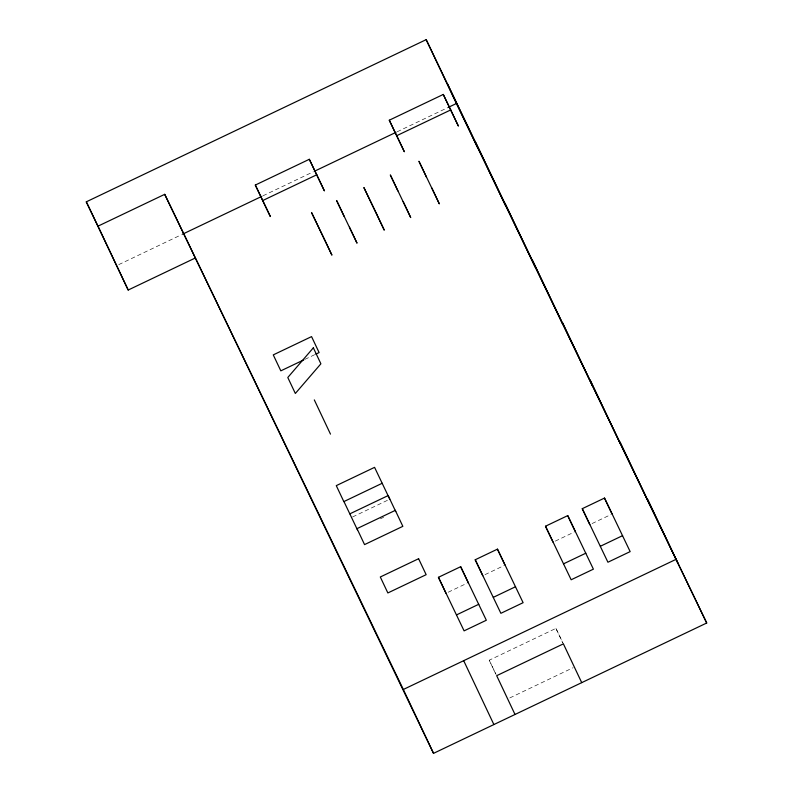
<?xml version="1.0" encoding="UTF-8"?>
<svg xmlns="http://www.w3.org/2000/svg" width="793" height="793" viewBox="0 0 793 793"><rect width="100%" height="100%" fill="white"/><g stroke="black" fill="none" stroke-linecap="round" stroke-linejoin="round"><path stroke-width="0.59" stroke-dasharray="3.96 2.97" d="M118.722 264.644L181.329 234.768M262.949 195.821L313.255 171.813M397.115 131.797L448.541 107.263M304.889 359.368L314.732 354.669M352.578 516.967L387.589 500.264M380.392 518.84L383.683 517.274M448.204 592.222L467.107 583.202M484.989 574.657L503.892 565.647M555.269 541.123L574.172 532.113M592.044 523.578L610.937 514.568M495.506 673.515L489.222 660.212L555.933 628.383L563.387 643.857M509.78 697.939L573.151 667.696M489.222 660.212L496.15 674.585M555.933 628.383L562.743 642.786"/><path stroke-width="1.19" d="M86.288 201.838L426.178 39.65L706.712 623.001L433.533 753.35L164.716 194.325L98.005 226.154L86.288 201.838L128.198 290.03L194.909 258.191M389.284 120.209L404.291 151.651L389.284 120.209L443.287 94.446L458.295 125.889L443.287 94.446M255.316 185.056L270.324 216.499L255.316 185.056L309.32 159.294L324.327 190.736L309.32 159.294M182.449 234.232L261.829 196.357M314.375 171.278L395.994 132.332M448.541 107.263L456.371 103.526L679.551 566.628M396.748 135.682L450.741 109.92M262.77 200.53L316.774 174.767M303.798 359.883L280.821 370.846L273.268 354.887L311.56 336.609L319.113 352.578L315.832 354.144M382.236 483.254L343.825 501.602L336.282 485.633L374.574 467.355L389.779 499.223M349.872 513.834L388.164 495.566L395.717 511.535M438.43 577.314L460.664 566.698L486.327 620.245L464.093 630.861L438.43 577.314L445.983 593.283M475.225 559.759L497.459 549.143L523.112 602.69L500.879 613.306L475.225 559.759L482.768 575.728M545.495 526.225L567.738 515.609L593.392 569.156L571.158 579.772L545.495 526.225L553.048 542.184M582.27 508.68L604.504 498.063L630.157 551.611L607.924 562.227L582.27 508.68L589.814 524.649M456.54 614.892L478.774 604.276M493.335 597.337L515.569 586.721M563.605 563.803L585.849 553.187M600.38 546.258L622.614 535.642M164.716 194.325L403.34 689.474L676.518 559.124M679.849 567.263L706.712 623.001M647.752 499.441L677.946 563.308M620.057 441.959L650.25 505.835M590.23 380.065L620.423 443.941M562.534 322.592L592.728 386.469M532.708 260.699L562.901 324.575M505.002 203.226L535.206 267.102M475.176 141.332L505.369 205.209M447.48 83.86L477.673 147.736M426.178 39.65L456.371 103.526M604.504 498.063L612.047 514.033M431.788 187.911L439.332 203.88L418.942 161.257L426.495 177.226M567.738 515.609L575.282 531.578M403.161 201.571L410.705 217.54L390.315 174.926L397.858 190.895M581.715 682.634L563.387 643.857L496.676 675.686L515.014 714.473M349.465 227.194L357.019 243.164L336.629 200.54L344.172 216.509M497.459 549.143L505.002 565.112M460.664 566.698L468.217 582.667M463.687 660.678L493.88 724.554M314.306 399.9L330.483 434.118M343.934 501.523L357.415 529.803M403.34 689.474L433.533 753.35M98.005 226.154L128.198 290.03M313.344 347.83L287.79 377.498L295.343 393.467L320.897 363.799L313.344 347.83M395.301 510.365L357.009 528.634L364.552 544.603L402.844 526.334L395.301 510.365M418.605 558.718L380.303 576.987L387.856 592.956L426.148 574.687L418.605 558.718M376.725 214.189L363.878 187.535L384.268 230.158L376.725 214.189M324.367 239.169L311.53 212.514L331.92 255.138L324.367 239.169"/></g></svg>
